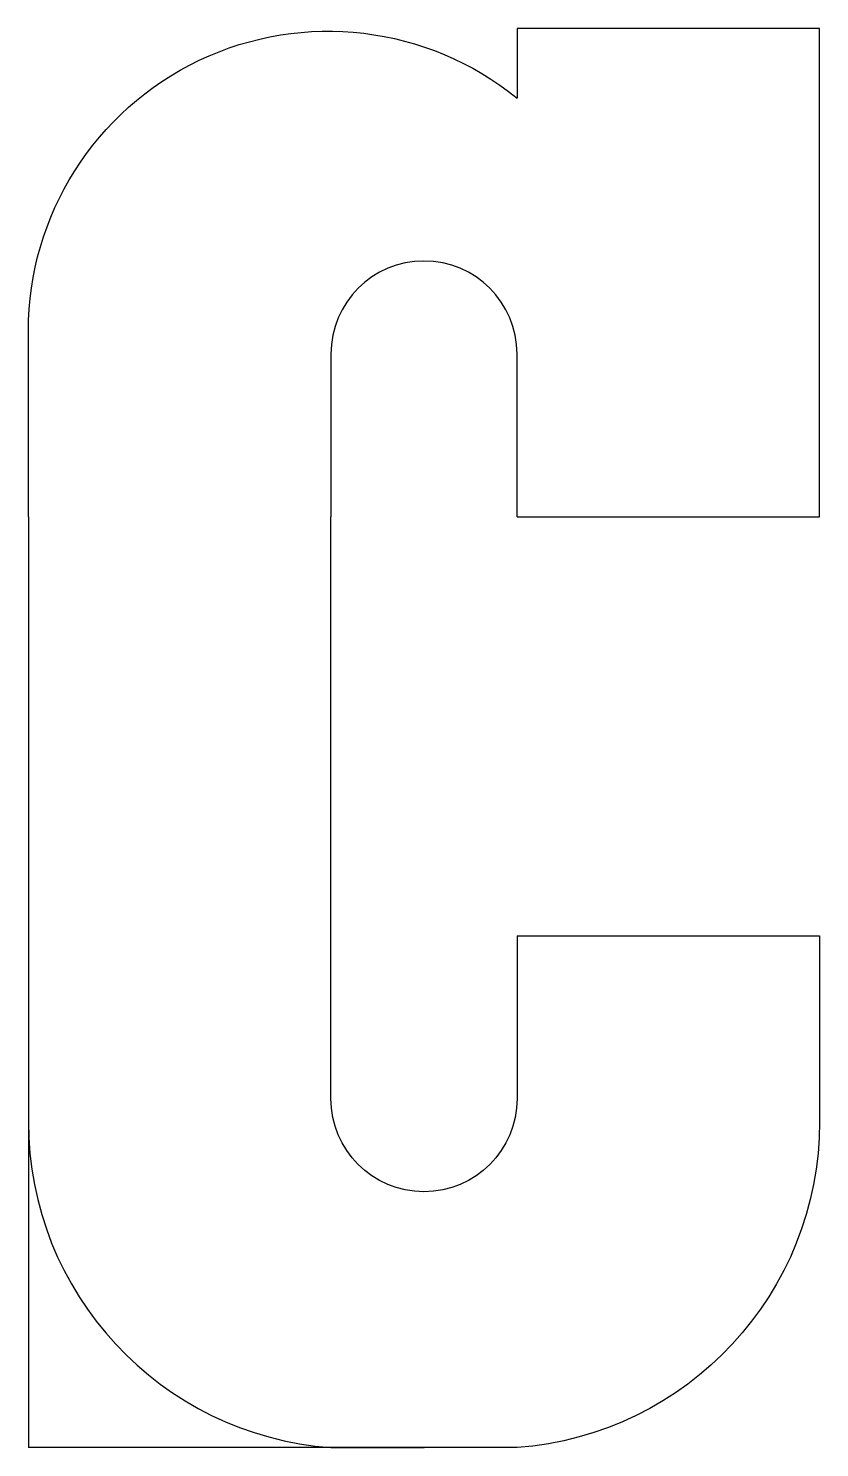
# Model space of a CAD drawing. Header units: inches. Extents: x 0 to 11.3, y 0 to 20.3.
import ezdxf

# ---------------------------------------------------------------- set-up
doc = ezdxf.new("R2010")
doc.units = ezdxf.units.IN
doc.header["$MEASUREMENT"] = 0
doc.layers.add('LETTERE', color=7, linetype='Continuous')

msp = doc.modelspace()

# ---------------------------------------------------------------- linework, layer by layer
for p in [(0, 4.667), (5.667, 0)]:
    msp.add_line(p, (0, 0))
at = {"layer": 'LETTERE', "color": 1}
for points in [[(11.333, 13.333), (11.333, 20.333), (7, 20.333), (7, 19.333)], [(4.333, 15.667), (4.333, 13.333)], [(7, 13.333), (7, 15.667)], [(4.333, 5), (4.333, 13.333)], [(7, 13.333), (11.333, 13.333)], [(7, 7.333), (7, 5)]]:
    msp.add_lwpolyline(points, dxfattribs=at)
for points in [[(0, 13.333), (0, 16, -0.6314), (7, 19.333, 0.354839)], [(7, 15.667, 1), (4.333, 15.667, -0.414214)], [(0, 13.333), (0, 4.667, 0.39269), (4.333, 0), (5.667, 0, 1)], [(7, 7.333), (11.333, 7.333), (11.333, 4.667, -0.39269), (7, 0), (5.667, 0, -1)], [(7, 5, -1), (4.333, 5, 0.414214)]]:
    msp.add_lwpolyline(points, format="xyb", dxfattribs=at)

doc.saveas('drawing.dxf')
